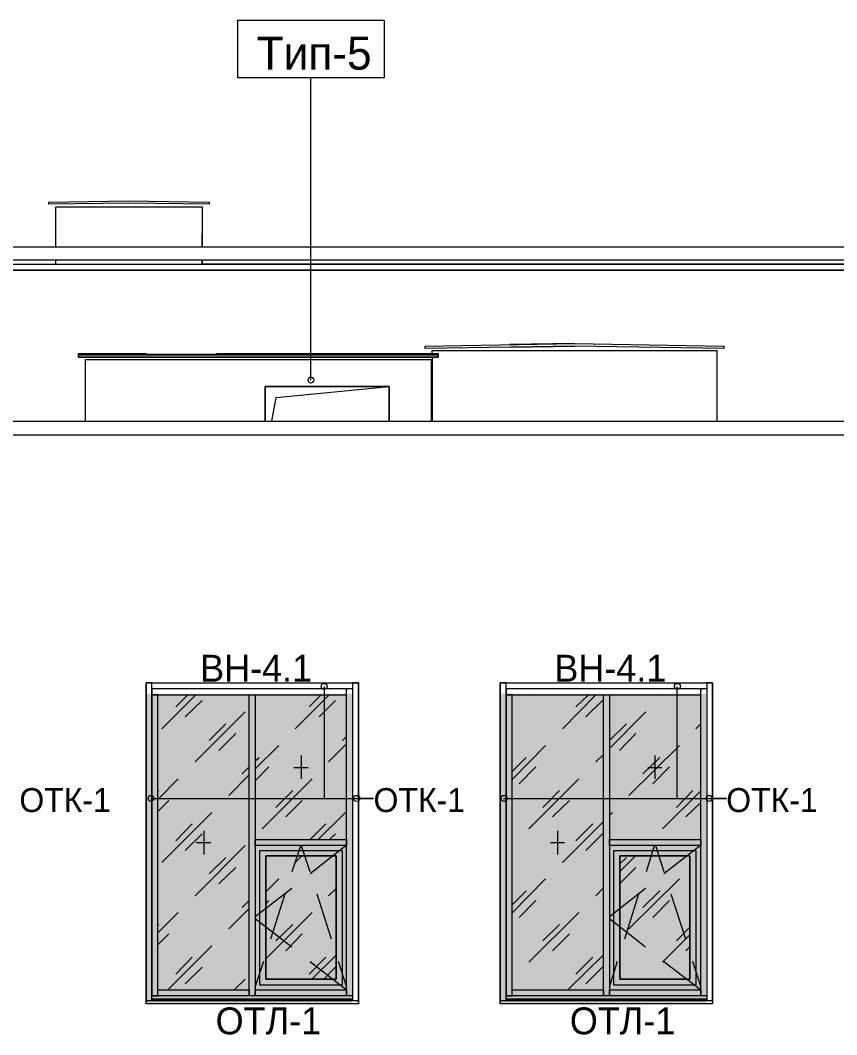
# Model space of a CAD drawing. Header units: millimetres. Extents: x 2294 to 908349, y -83289 to 219220.
# Drawn here: x 339083 to 346227, y 76076 to 84949 of the extents above; entities that cross this region are included whole.
import ezdxf

# ---------------------------------------------------------------- set-up
doc = ezdxf.new("R2010")
doc.units = ezdxf.units.MM
doc.layers.add('PDF _Геометрия', color=7, linetype='Continuous')
doc.layers.add('PDF _Текст', color=7, linetype='Continuous')

msp = doc.modelspace()

# ---------------------------------------------------------------- hatches: boundary and pattern name
at = {"transparency": 33554551}
h = msp.add_hatch(color=3, dxfattribs=at)
h.dxf.hatch_style = 1
h.paths.add_polyline_path([(340185.4, 79059.6), (341984.4, 79059.6), (341984.4, 76346.2), (340185.4, 76346.2)])
h = msp.add_hatch(color=3, dxfattribs=at)
h.dxf.hatch_style = 1
h.paths.add_polyline_path([(343284.8, 79059.6), (345083.9, 79059.6), (345083.9, 76346.2), (343284.8, 76346.2)])

# ---------------------------------------------------------------- linework, layer by layer
at = {"layer": 'PDF _Геометрия', "lineweight": 9}
for points in [[(340985.4, 84949.5), (342266.2, 84949.5), (342266.2, 84446.8), (340985.4, 84446.8)], [(340736.2, 83340.8), (340032.4, 83349.5), (339332.9, 83340.8), (339332.9, 83358.2), (340032.4, 83371.4), (340736.2, 83358.2)], [(332181, 82763.7), (350576.6, 82763.7)], [(342738.4, 82020.5), (339590.8, 82020.5), (339590.8, 82033.7), (340185.4, 82033.7), (340185.4, 82029.3), (340801.8, 82029.3), (340801.8, 82033.7), (342738.4, 82033.7)], [(342310, 81745.1), (341225.8, 81745.1), (341225.8, 81443.5), (341225.8, 81745.1), (342310, 81745.1), (342310, 81443.5)], [(341112.2, 79100.3), (340233.5, 79100.3), (340233.5, 79047.9), (341112.2, 79047.9), (341938.4, 79047.9), (341938.4, 79100.3), (341112.2, 79100.3), (340259.7, 79100.3), (340233.5, 79100.3), (340233.5, 79152.8), (340259.7, 79152.8), (341112.2, 79152.8), (341964.6, 79152.8), (341990.8, 79152.8), (341990.8, 79100.3), (341964.6, 79100.3)], [(344211.6, 79100.3), (343332.9, 79100.3), (343332.9, 79047.9), (344211.6, 79047.9), (345037.8, 79047.9), (345037.8, 79100.3), (344211.6, 79100.3), (343359.1, 79100.3), (343332.9, 79100.3), (343332.9, 79152.8), (343359.1, 79152.8), (344211.6, 79152.8), (345064.1, 79152.8), (345090.3, 79152.8), (345090.3, 79100.3), (345064.1, 79100.3)], [(341138.4, 76416.2), (341085.9, 76416.2), (340285.9, 76416.2), (340285.9, 76468.6), (341085.9, 76468.6), (341085.9, 76416.2), (341085.9, 77758.3), (341085.9, 79047.9), (341138.4, 79047.9), (341138.4, 77758.3)], [(344237.8, 76416.2), (344185.4, 76416.2), (343385.4, 76416.2), (343385.4, 76468.6), (344185.4, 76468.6), (344185.4, 76416.2), (344185.4, 77758.3), (344185.4, 79047.9), (344237.8, 79047.9), (344237.8, 77758.3)], [(341938.4, 77732), (341138.4, 77732), (341138.4, 77784.5), (341938.4, 77784.5)], [(345037.8, 77732), (344237.8, 77732), (344237.8, 77784.5), (345037.8, 77784.5)], [(341177.7, 77688.3), (341899, 77688.3), (341899, 76508), (341177.7, 76508)], [(341899, 77688.3), (341899, 76508), (341177.7, 76508), (341177.7, 77688.3)], [(344277.2, 77688.3), (344994.1, 77688.3), (344994.1, 76508), (344277.2, 76508)], [(344994.1, 77688.3), (344994.1, 76508), (344277.2, 76508), (344277.2, 77688.3)], [(341846.6, 77640.2), (341230.2, 77640.2), (341230.2, 76560.4), (341846.6, 76560.4)], [(341230.2, 76560.4), (341230.2, 77640.2), (341846.6, 77640.2), (341846.6, 76560.4)], [(344941.7, 77640.2), (344329.6, 77640.2), (344329.6, 76560.4), (344941.7, 76560.4)], [(344329.6, 76560.4), (344329.6, 77640.2), (344941.7, 77640.2), (344941.7, 76560.4)], [(341938.4, 76416.2), (341138.4, 76416.2), (341138.4, 76468.6), (341938.4, 76468.6)], [(345037.8, 76416.2), (344237.8, 76416.2), (344237.8, 76468.6), (345037.8, 76468.6)]]:
    msp.add_lwpolyline(points, close=True, dxfattribs=at)
for points in [[(341623.6, 81802), (341623.6, 84446.8)], [(339394.1, 82969.2), (339394.1, 83318.9), (340565.7, 83318.9), (340675, 83318.9), (340675, 82969.2), (340675, 83078.5)], [(350576.6, 82851.1), (332098, 82851.1), (332098, 82969.2), (350576.6, 82969.2)], [(332181, 82816.2), (350576.6, 82816.2), (340675, 82816.2), (340675, 82851.1), (340675, 82816.2)], [(332181, 82851.1), (332181, 82763.7), (350576.6, 82763.7)], [(332771.2, 82816.2), (339394.1, 82816.2), (339394.1, 82851.1)], [(343363.5, 82090.5), (343931.8, 82099.2), (342624.7, 82077.4), (342624.7, 82099.2), (343931.8, 82121.1), (343363.5, 82112.3)], [(343931.8, 82121.1), (345238.9, 82099.2), (345238.9, 82077.4), (343931.8, 82099.2)], [(342738.4, 82020.5), (342738.4, 82003), (339590.8, 82003), (339590.8, 82020.5)], [(339590.8, 82011.8), (339590.8, 82003), (342738.4, 82003), (342738.4, 82011.8)], [(340185.4, 82029.3), (340801.8, 82029.3)], [(342685.9, 82033.7), (342685.9, 82059.9), (345068.4, 82059.9), (345177.7, 82059.9), (345177.7, 81443.5)], [(342685.9, 82003), (342685.9, 81443.5)], [(339652, 81443.5), (339652, 81981.2), (342567.9, 81981.2), (342677.2, 81981.2), (342677.2, 81443.5)], [(345177.7, 81819.4), (345177.7, 81557.1)], [(341282.6, 81443.5), (341322, 81649), (342310, 81745.1)], [(317300.2, 81321.1), (317300.2, 81443.5), (408399.4, 81443.5), (408399.4, 81321.1), (317300.2, 81321.1), (317300.2, 81443.5)], [(340233.5, 76372.5), (340233.5, 76442.4), (340233.5, 77758.3), (340233.5, 76416.2), (340285.9, 76416.2), (340285.9, 77758.3), (340285.9, 79047.9), (340233.5, 79047.9), (340233.5, 77758.3), (340233.5, 79074.1), (340233.5, 79152.8), (340185.4, 79152.8), (340185.4, 79074.1), (340185.4, 77758.3), (340185.4, 76442.4), (340185.4, 76363.7), (340185.4, 79152.8), (342043.3, 79152.8), (342043.3, 76363.7), (342043.3, 76442.4), (342043.3, 77758.3), (342043.3, 79074.1), (342043.3, 79152.8), (341990.8, 79152.8), (341990.8, 79074.1), (341990.8, 77758.3), (341990.8, 76416.2), (341938.4, 76416.2), (341938.4, 77758.3), (341938.4, 79074.1)], [(341741.7, 79122.2), (341741.7, 78142.9), (342174.4, 78142.9), (342025.8, 78142.9)], [(341938.4, 79100.3), (341938.4, 79087.2)], [(341990.8, 79074.1), (341990.8, 77758.3), (341990.8, 76442.4), (341990.8, 76372.5)], [(343332.9, 76372.5), (343332.9, 76442.4), (343332.9, 77758.3), (343332.9, 76416.2), (343385.4, 76416.2), (343385.4, 77758.3), (343385.4, 79047.9), (343332.9, 79047.9), (343332.9, 77758.3), (343332.9, 79074.1), (343332.9, 79152.8), (343280.5, 79152.8), (343280.5, 79074.1), (343280.5, 77758.3), (343280.5, 76442.4), (343280.5, 76363.7), (343280.5, 79152.8), (345138.4, 79152.8), (345138.4, 76363.7), (345138.4, 76442.4), (345138.4, 77758.3), (345138.4, 79074.1), (345138.4, 79152.8), (345090.3, 79152.8), (345090.3, 79074.1), (345090.3, 77758.3), (345090.3, 76416.2), (345037.8, 76416.2), (345037.8, 77758.3), (345037.8, 79074.1)], [(344828, 79122.2), (344828, 78142.9), (345260.8, 78142.9), (345112.1, 78142.9)], [(345037.8, 79100.3), (345037.8, 79087.2)], [(345090.3, 79074.1), (345090.3, 77758.3), (345090.3, 76442.4), (345090.3, 76372.5)], [(340320.9, 78750.6), (340618.2, 79047.9)], [(340443.3, 78942.9), (340548.2, 79047.9)], [(340526.4, 78855.5), (340675, 78999.8)], [(341199.6, 79043.5), (341199.6, 79047.9)], [(341488.1, 78750.6), (341785.4, 79047.9)], [(341610.5, 78942.9), (341715.4, 79047.9)], [(341697.9, 78855.5), (341842.2, 78999.8)], [(343534, 79043.5), (343538.4, 79047.9)], [(343826.9, 78750.6), (344119.8, 79047.9)], [(343944.9, 78942.9), (344054.2, 79047.9)], [(344032.4, 78855.5), (344176.6, 78999.8)], [(344701.2, 79043.5), (344705.6, 79047.9)], [(340613.8, 78462.1), (341051, 78899.2)], [(343385.4, 78899.2), (343389.7, 78899.2)], [(344237.8, 78580.1), (344557, 78899.2)], [(340736.2, 78650.1), (340880.5, 78794.3)], [(340819.3, 78562.6), (340967.9, 78711.3)], [(344237.8, 78650.1), (344386.5, 78794.3)], [(344325.3, 78562.6), (344469.5, 78711.3)], [(344994.1, 78750.6), (345037.8, 78794.3)], [(341903.4, 78650.1), (341938.4, 78685)], [(341138.4, 78400.9), (341343.8, 78606.3)], [(341781, 78462.1), (341938.4, 78619.5)], [(343385.4, 78309.1), (343678.3, 78606.3)], [(344408.3, 78169.2), (344849.8, 78606.3)], [(341138.4, 78470.8), (341173.4, 78501.4)], [(341540.6, 78518.9), (341540.6, 78313.4)], [(343385.4, 78379), (343507.8, 78501.4)], [(344119.8, 78462.1), (344185.4, 78527.6)], [(344530.7, 78357.2), (344679.4, 78501.4)], [(344635.6, 78518.9), (344635.6, 78313.4)], [(341024.7, 78357.2), (341085.9, 78418.4)], [(341138.4, 78296), (341256.4, 78418.4)], [(341475, 78414), (341601.8, 78414)], [(343446.6, 78269.7), (343595.2, 78418.4)], [(344574.4, 78414), (344696.8, 78414)], [(344618.2, 78269.7), (344762.4, 78418.4)], [(340285.9, 78134.2), (340465.2, 78313.4)], [(340906.7, 78169.2), (341085.9, 78348.4)], [(341199.6, 77876.3), (341636.7, 78313.4)], [(343534, 77876.3), (343971.2, 78313.4)], [(340285.9, 78199.8), (340294.7, 78212.9)], [(341317.6, 78064.3), (341466.3, 78212.9)], [(343656.4, 78064.3), (343800.7, 78212.9)], [(344701.2, 77876.3), (345037.8, 78208.5)], [(344823.6, 78064.3), (344967.9, 78212.9)], [(340224.7, 78142.9), (342174.4, 78142.9)], [(340285.9, 78029.3), (340382.1, 78125.5)], [(341405, 77981.2), (341549.3, 78125.5)], [(343311.1, 78142.9), (345260.8, 78142.9)], [(343739.5, 77981.2), (343888.1, 78125.5)], [(344906.7, 77981.2), (345037.8, 78108)], [(340320.9, 77583.4), (340758.1, 78020.5)], [(341689.2, 77784.5), (341929.6, 78020.5)], [(344237.8, 77994.3), (344264.1, 78020.5)], [(340443.3, 77771.4), (340587.6, 77920)], [(341619.3, 77784.5), (341754.8, 77920)], [(343826.9, 77583.4), (344185.4, 77941.9)], [(343944.9, 77771.4), (344093.6, 77920)], [(340526.4, 77688.3), (340675, 77832.6)], [(340688.1, 77858.8), (340688.1, 77653.3)], [(341789.7, 77784.5), (341842.2, 77832.6)], [(343783.2, 77858.8), (343783.2, 77653.3)], [(344032.4, 77688.3), (344176.6, 77832.6)], [(340622.5, 77758.3), (340749.3, 77758.3)], [(343722, 77758.3), (343844.4, 77758.3)], [(340613.8, 77290.5), (341051, 77732)], [(341461.9, 77504.7), (341536.2, 77732)], [(341540.6, 77732), (341614.9, 77504.7)], [(341934, 77732), (341619.3, 77482.8)], [(343385.4, 77727.6), (343389.7, 77732)], [(344561.3, 77504.7), (344631.3, 77732)], [(344640, 77732), (344714.3, 77504.7)], [(345033.5, 77732), (344714.3, 77482.8)], [(340736.2, 77482.8), (340880.5, 77627.1)], [(341488.1, 77583.4), (341544.9, 77640.2)], [(344329.6, 77504.7), (344465.2, 77640.2)], [(344329.6, 77570.3), (344386.5, 77627.1)], [(340819.3, 77395.4), (340967.9, 77539.7)], [(344329.6, 77399.8), (344469.5, 77539.7)], [(341230.2, 77325.5), (341343.8, 77439.1)], [(343385.4, 77141.9), (343678.3, 77439.1)], [(344408.3, 77002), (344849.8, 77439.1)], [(341457.5, 77356.1), (341138.4, 77106.9)], [(341273.9, 76914.5), (341400.7, 77308)], [(341676.1, 77308), (341802.9, 76914.5)], [(341781, 77290.5), (341846.6, 77356.1)], [(343385.4, 77211.8), (343507.8, 77334.2)], [(344119.8, 77290.5), (344185.4, 77360.4)], [(344552.6, 77356.1), (344237.8, 77106.9)], [(344373.3, 76914.5), (344495.8, 77308)], [(344530.7, 77189.9), (344679.4, 77334.2)], [(344775.5, 77308), (344902.3, 76914.5)], [(341024.7, 77189.9), (341085.9, 77251.1)], [(341230.2, 77220.5), (341256.4, 77251.1)], [(343446.6, 77102.5), (343595.2, 77251.1)], [(344618.2, 77102.5), (344762.4, 77251.1)], [(340285.9, 76967), (340465.2, 77146.2)], [(340906.7, 77002), (341085.9, 77181.2)], [(341230.2, 76739.7), (341636.7, 77146.2)], [(343534, 76709.1), (343971.2, 77146.2)], [(340285.9, 77032.6), (340294.7, 77041.3)], [(341457.5, 76840.2), (341138.4, 77089.4)], [(341317.6, 76897.1), (341466.3, 77041.3)], [(343656.4, 76897.1), (343800.7, 77041.3)], [(344552.6, 76840.2), (344237.8, 77089.4)], [(340285.9, 76862.1), (340382.1, 76958.3)], [(341405, 76809.6), (341549.3, 76958.3)], [(343739.5, 76809.6), (343888.1, 76958.3)], [(344701.2, 76709.1), (344941.7, 76949.5)], [(344823.6, 76897.1), (344941.7, 77015.1)], [(340373.4, 76468.6), (340758.1, 76853.3)], [(341632.4, 76560.4), (341846.6, 76770.3)], [(343875, 76468.6), (344185.4, 76774.6)], [(344906.7, 76809.6), (344941.7, 76844.6)], [(340443.3, 76604.2), (340587.6, 76752.8)], [(341138.4, 76490.5), (341212.7, 76717.8)], [(341610.5, 76604.2), (341754.8, 76752.8)], [(341934, 76468.6), (341619.3, 76713.4)], [(341864.1, 76717.8), (341938.4, 76490.5)], [(343944.9, 76604.2), (344093.6, 76752.8)], [(344237.8, 76490.5), (344307.8, 76717.8)], [(345033.5, 76468.6), (344714.3, 76713.4)], [(344963.5, 76717.8), (345037.8, 76490.5)], [(340526.4, 76521.1), (340675, 76665.4)], [(341737.3, 76560.4), (341842.2, 76665.4)], [(344032.4, 76521.1), (344176.6, 76665.4)], [(340954.8, 76468.6), (341051, 76560.4)], [(343385.4, 76560.4), (343389.7, 76560.4)], [(344552.6, 76560.4), (344557, 76560.4)], [(341990.8, 76416.2), (340233.5, 76416.2)], [(345090.3, 76416.2), (343332.9, 76416.2)], [(342043.3, 76376.8), (342043.3, 76372.5), (340185.4, 76372.5), (340185.4, 76376.8)], [(342043.3, 76372.5), (342043.3, 76346.2), (340185.4, 76346.2), (340185.4, 76372.5)], [(340185.4, 76350.6), (340185.4, 76355)], [(341990.8, 76385.6), (340233.5, 76385.6), (341990.8, 76385.6)], [(341990.8, 76385.6), (340233.5, 76385.6)], [(342043.3, 76355), (342043.3, 76350.6)], [(345138.4, 76376.8), (345138.4, 76372.5), (343280.5, 76372.5), (343280.5, 76376.8)], [(345138.4, 76372.5), (345138.4, 76346.2), (343280.5, 76346.2), (343280.5, 76372.5)], [(343280.5, 76350.6), (343280.5, 76355)], [(345090.3, 76385.6), (343332.9, 76385.6), (345090.3, 76385.6)], [(345090.3, 76385.6), (343332.9, 76385.6)], [(345138.4, 76355), (345138.4, 76350.6)]]:
    msp.add_lwpolyline(points, dxfattribs=at)
for points in [[(341601.8, 81802), (341601.8, 81819.4), (341610.5, 81828.2), (341623.6, 81828.2)], [(341601.8, 81802), (341601.8, 81819.4), (341610.5, 81828.2), (341623.6, 81828.2)], [(341623.6, 81828.2), (341636.7, 81828.2), (341649.9, 81819.4), (341649.9, 81802)], [(341623.6, 81828.2), (341636.7, 81828.2), (341649.9, 81819.4), (341649.9, 81802)], [(341623.6, 81775.7), (341610.5, 81775.7), (341601.8, 81788.8), (341601.8, 81802)], [(341623.6, 81775.7), (341610.5, 81775.7), (341601.8, 81788.8), (341601.8, 81802)], [(341649.9, 81802), (341649.9, 81788.8), (341636.7, 81775.7), (341623.6, 81775.7)], [(341649.9, 81802), (341649.9, 81788.8), (341636.7, 81775.7), (341623.6, 81775.7)], [(341715.4, 79122.2), (341715.4, 79139.7), (341724.2, 79148.4), (341741.7, 79148.4)], [(341715.4, 79122.2), (341715.4, 79139.7), (341724.2, 79148.4), (341741.7, 79148.4)], [(341741.7, 79096), (341724.2, 79096), (341715.4, 79109.1), (341715.4, 79122.2)], [(341741.7, 79096), (341724.2, 79096), (341715.4, 79109.1), (341715.4, 79122.2)], [(341741.7, 79148.4), (341754.8, 79148.4), (341767.9, 79139.7), (341767.9, 79122.2)], [(341741.7, 79148.4), (341754.8, 79148.4), (341767.9, 79139.7), (341767.9, 79122.2)], [(341767.9, 79122.2), (341767.9, 79109.1), (341754.8, 79096), (341741.7, 79096)], [(341767.9, 79122.2), (341767.9, 79109.1), (341754.8, 79096), (341741.7, 79096)], [(344806.1, 79122.2), (344806.1, 79139.7), (344814.9, 79148.4), (344832.4, 79148.4)], [(344806.1, 79122.2), (344806.1, 79139.7), (344814.9, 79148.4), (344832.4, 79148.4)], [(344832.4, 79096), (344814.9, 79096), (344806.1, 79109.1), (344806.1, 79122.2)], [(344832.4, 79096), (344814.9, 79096), (344806.1, 79109.1), (344806.1, 79122.2)], [(344832.4, 79148.4), (344845.5, 79148.4), (344858.6, 79139.7), (344858.6, 79122.2)], [(344832.4, 79148.4), (344845.5, 79148.4), (344858.6, 79139.7), (344858.6, 79122.2)], [(344858.6, 79122.2), (344858.6, 79109.1), (344845.5, 79096), (344832.4, 79096)], [(344858.6, 79122.2), (344858.6, 79109.1), (344845.5, 79096), (344832.4, 79096)], [(340202.9, 78142.9), (340202.9, 78160.4), (340211.6, 78169.2), (340224.7, 78169.2)], [(340202.9, 78142.9), (340202.9, 78160.4), (340211.6, 78169.2), (340224.7, 78169.2)], [(340224.7, 78116.7), (340211.6, 78116.7), (340202.9, 78129.8), (340202.9, 78142.9)], [(340224.7, 78116.7), (340211.6, 78116.7), (340202.9, 78129.8), (340202.9, 78142.9)], [(340224.7, 78169.2), (340237.8, 78169.2), (340251, 78160.4), (340251, 78142.9)], [(340224.7, 78169.2), (340237.8, 78169.2), (340251, 78160.4), (340251, 78142.9)], [(340251, 78142.9), (340251, 78129.8), (340237.8, 78116.7), (340224.7, 78116.7)], [(340251, 78142.9), (340251, 78129.8), (340237.8, 78116.7), (340224.7, 78116.7)], [(341999.6, 78142.9), (341999.6, 78160.4), (342008.3, 78169.2), (342025.8, 78169.2)], [(341999.6, 78142.9), (341999.6, 78160.4), (342008.3, 78169.2), (342025.8, 78169.2)], [(342025.8, 78116.7), (342008.3, 78116.7), (341999.6, 78129.8), (341999.6, 78142.9)], [(342025.8, 78116.7), (342008.3, 78116.7), (341999.6, 78129.8), (341999.6, 78142.9)], [(342025.8, 78169.2), (342038.9, 78169.2), (342052, 78160.4), (342052, 78142.9)], [(342025.8, 78169.2), (342038.9, 78169.2), (342052, 78160.4), (342052, 78142.9)], [(342052, 78142.9), (342052, 78129.8), (342038.9, 78116.7), (342025.8, 78116.7)], [(342052, 78142.9), (342052, 78129.8), (342038.9, 78116.7), (342025.8, 78116.7)], [(343289.2, 78142.9), (343289.2, 78160.4), (343297.9, 78169.2), (343315.4, 78169.2)], [(343289.2, 78142.9), (343289.2, 78160.4), (343297.9, 78169.2), (343315.4, 78169.2)], [(343315.4, 78116.7), (343297.9, 78116.7), (343289.2, 78129.8), (343289.2, 78142.9)], [(343315.4, 78116.7), (343297.9, 78116.7), (343289.2, 78129.8), (343289.2, 78142.9)], [(343315.4, 78169.2), (343328.5, 78169.2), (343341.7, 78160.4), (343341.7, 78142.9)], [(343315.4, 78169.2), (343328.5, 78169.2), (343341.7, 78160.4), (343341.7, 78142.9)], [(343341.7, 78142.9), (343341.7, 78129.8), (343328.5, 78116.7), (343315.4, 78116.7)], [(343341.7, 78142.9), (343341.7, 78129.8), (343328.5, 78116.7), (343315.4, 78116.7)], [(345085.9, 78142.9), (345085.9, 78160.4), (345094.7, 78169.2), (345112.1, 78169.2)], [(345085.9, 78142.9), (345085.9, 78160.4), (345094.7, 78169.2), (345112.1, 78169.2)], [(345112.1, 78116.7), (345094.7, 78116.7), (345085.9, 78129.8), (345085.9, 78142.9)], [(345112.1, 78116.7), (345094.7, 78116.7), (345085.9, 78129.8), (345085.9, 78142.9)], [(345112.1, 78169.2), (345125.3, 78169.2), (345138.4, 78160.4), (345138.4, 78142.9)], [(345112.1, 78169.2), (345125.3, 78169.2), (345138.4, 78160.4), (345138.4, 78142.9)], [(345138.4, 78142.9), (345138.4, 78129.8), (345125.3, 78116.7), (345112.1, 78116.7)], [(345138.4, 78142.9), (345138.4, 78129.8), (345125.3, 78116.7), (345112.1, 78116.7)]]:
    msp.add_open_spline(points, degree=3, dxfattribs=at)

# ---------------------------------------------------------------- texts
at = {"layer": 'PDF _Текст', "attachment_point": 4, "style": ''}
for s, insert, char_height in [('Тип-5', (341150.7, 84660.3), 289.45), ('ВН-4.1', (340656.7, 79281.3), 235.29), ('ВН-4.1', (343756.1, 79281.3), 235.29), ('ОТК-1', (339074.3, 78126.7), 209.3), ('ОТК-1', (342173.7, 78126.7), 209.3), ('ОТК-1', (345259.9, 78126.7), 209.3), ('ОТЛ-1', (340792.1, 76195.1), 235.29), ('ОТЛ-1', (343891.2, 76195.1), 235.29)]:
    msp.add_mtext(s, dxfattribs=dict(at, insert=insert, char_height=char_height))

doc.saveas('drawing.dxf')
